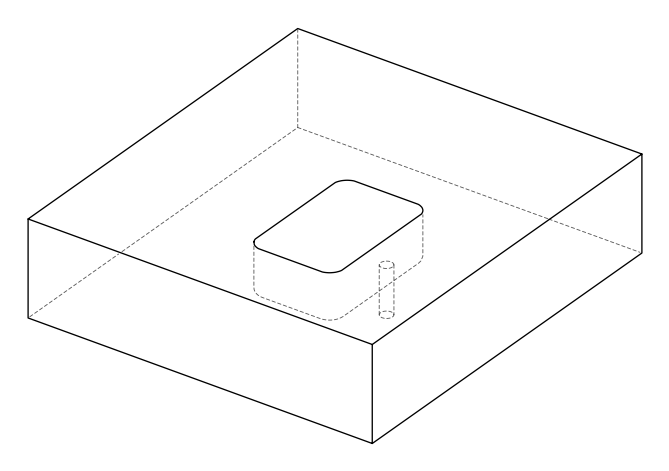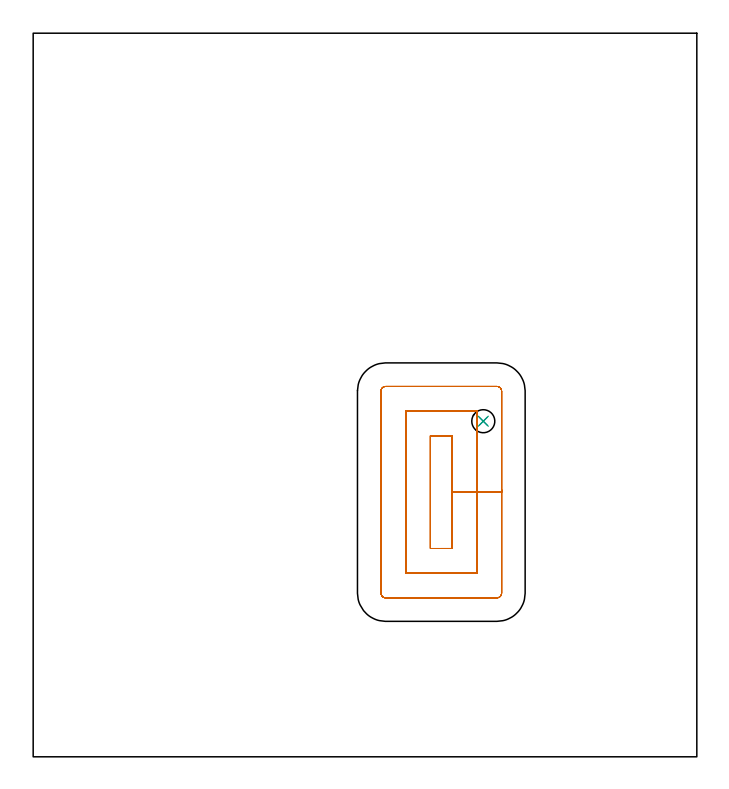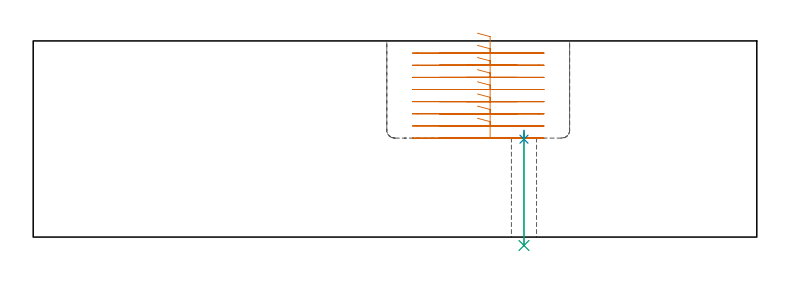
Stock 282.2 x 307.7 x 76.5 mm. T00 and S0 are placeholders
(PLAN: 3 operations, 2 tool changes, 11 min)
(1 MILL_RECTANGULAR_POCKET | POCKET_RECTANGULAR_STRAIGHT | UGT0201_095 | Follow Part, ap 5, ae 75% | 10.81 min | 291544 mm3)
(2 SPOT_DRILL | STEP1HOLE | NXT0321_9005460120000 | 0.04 min | 8 mm3)
(3 DRILL_THROUGH_HOLE_INTO_CENTER | STEP1HOLE | NXT0301_069 | 0.18 min | 2917 mm3)
(TOOL UGT0201_095 | End mill 20 mm | D20 R3 FL38 Z4)
(TOOL NXT0321_9005460120000 | NC Spot Drill, 142deg, 12mm, Carbide, Uncoated | D12 PA142 FL30 Z2)
(TOOL NXT0301_069 | Carbide Drill 9.8mm [860.1-0980-029A1-MM 2214] | D9.8 PA140 FL47 Z2)
(OP 1 MILL_RECTANGULAR_POCKET)
G17 G21 G94 G90
T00 M6
G54
G17 G0 G90 X173.273 Y88.6 S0 M3
G43 Z86.5 H0
Z79.5
G94 G1 X178.2 Z78.18 F250.
Y112.55 Z71.762
Y136.5 F500.
X168.9
Y88.6
X178.2
Y112.55
X188.7
Y147.
X158.4
Y78.1
X188.7
Y112.55
X199.2
Y155.5
G3 X197.2 Y157.5 R2.
G1 X149.9
G3 X147.9 Y155.5 R2.
G1 Y69.6
G3 X149.9 Y67.6 R2.
G1 X197.2
G3 X199.2 Y69.6 R2.
G1 Y112.55
Y113.55
G0 X173.273 Y88.6 Z74.762
G1 X178.2 Z73.442 F250.
Y112.55 Z67.025
Y136.5 F500.
X168.9
Y88.6
X178.2
Y112.55
X188.7
Y147.
X158.4
Y78.1
X188.7
Y112.55
X199.2
Y155.5
G3 X197.2 Y157.5 R2.
G1 X149.9
G3 X147.9 Y155.5 R2.
G1 Y69.6
G3 X149.9 Y67.6 R2.
G1 X197.2
G3 X199.2 Y69.6 R2.
G1 Y112.55
Y113.55
G0 X173.273 Y88.6 Z70.025
G1 X178.2 Z68.705 F250.
Y112.55 Z62.287
Y136.5 F500.
X168.9
Y88.6
X178.2
Y112.55
X188.7
Y147.
X158.4
Y78.1
X188.7
Y112.55
X199.2
Y155.5
G3 X197.2 Y157.5 R2.
G1 X149.9
G3 X147.9 Y155.5 R2.
G1 Y69.6
G3 X149.9 Y67.6 R2.
G1 X197.2
G3 X199.2 Y69.6 R2.
G1 Y112.55
Y113.55
G0 X173.273 Y88.6 Z65.287
G1 X178.2 Z63.967 F250.
Y112.55 Z57.55
Y136.5 F500.
X168.9
Y88.6
X178.2
Y112.55
X188.7
Y147.
X158.4
Y78.1
X188.7
Y112.55
X199.2
Y155.5
G3 X197.2 Y157.5 R2.
G1 X149.9
G3 X147.9 Y155.5 R2.
G1 Y69.6
G3 X149.9 Y67.6 R2.
G1 X197.2
G3 X199.2 Y69.6 R2.
G1 Y112.55
Y113.55
G0 X173.273 Y88.6 Z60.55
G1 X178.2 Z59.23 F250.
Y112.55 Z52.812
Y136.5 F500.
X168.9
Y88.6
X178.2
Y112.55
X188.7
Y147.
X158.4
Y78.1
X188.7
Y112.55
X199.2
Y155.5
G3 X197.2 Y157.5 R2.
G1 X149.9
G3 X147.9 Y155.5 R2.
G1 Y69.6
G3 X149.9 Y67.6 R2.
G1 X197.2
G3 X199.2 Y69.6 R2.
G1 Y112.55
Y113.55
G0 X173.273 Y88.6 Z55.812
G1 X178.2 Z54.492 F250.
Y112.55 Z48.075
Y136.5 F500.
X168.9
Y88.6
X178.2
Y112.55
X188.7
Y147.
X158.4
Y78.1
X188.7
Y112.55
X199.2
Y155.5
G3 X197.2 Y157.5 R2.
G1 X149.9
G3 X147.9 Y155.5 R2.
G1 Y69.6
G3 X149.9 Y67.6 R2.
G1 X197.2
G3 X199.2 Y69.6 R2.
G1 Y112.55
Y113.55
G0 X173.273 Y88.6 Z51.075
G1 X178.2 Z49.755 F250.
Y112.55 Z43.337
Y136.5 F500.
X168.9
Y88.6
X178.2
Y112.55
X188.7
Y147.
X158.4
Y78.1
X188.7
Y112.55
X199.2
Y155.5
G3 X197.2 Y157.5 R2.
G1 X149.9
G3 X147.9 Y155.5 R2.
G1 Y69.6
G3 X149.9 Y67.6 R2.
G1 X197.2
G3 X199.2 Y69.6 R2.
G1 Y112.55
Y113.55
G0 X173.273 Y88.6 Z46.337
G1 X178.2 Z45.017 F250.
Y112.55 Z38.6
Y136.5 F500.
X168.9
Y88.6
X178.2
Y112.55
X188.7
Y147.
X158.4
Y78.1
X188.7
Y112.55
X199.2
Y155.5
G3 X197.2 Y157.5 R2.
G1 X149.9
G3 X147.9 Y155.5 R2.
G1 Y69.6
G3 X149.9 Y67.6 R2.
G1 X197.2
G3 X199.2 Y69.6 R2.
G1 Y112.55
Y113.55
G0 Z86.5
M5
M2
(OP 2 SPOT_DRILL)
G17 G21 G94 G90
T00 M6
G54
G17 G0 G90 X191.4 Y142.7 S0 M3
G43 Z86.5 H0
G94 G81 G98 Z38.174 F250. R41.6
G80
M5
M2
(OP 3 DRILL_THROUGH_HOLE_INTO_CENTER)
G17 G21 G94 G90
T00 M6
G54
G17 G0 G90 X191.4 Y142.7 S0 M3
G43 Z86.5 H1
G94 G73 G98 Z-3.283 F250. Q8.377 R40.6
G80
M5
M2
